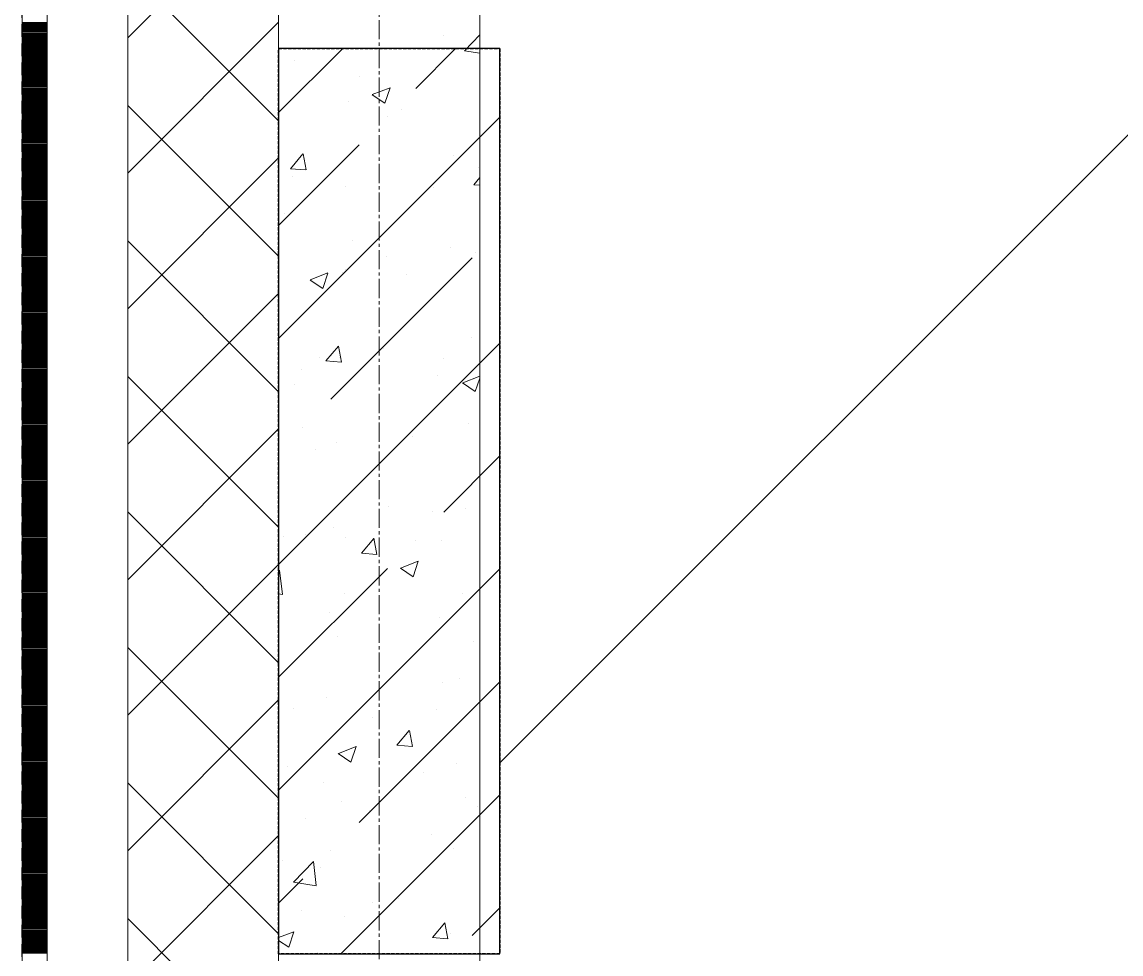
# Model space of a CAD drawing. Header units: millimetres. Extents: x 538266 to 1167394, y 114608 to 637157.
# Drawn here: x 828883 to 829975, y 171813 to 172740 of the extents above; entities that cross this region are included whole.
import ezdxf
from ezdxf.enums import TextEntityAlignment as Align

# ---------------------------------------------------------------- set-up
doc = ezdxf.new("R2010")
doc.units = ezdxf.units.MM
for name, pattern in [('CENTER2', [28.575, 19.05, -3.175, 3.175, -3.175]), ('DASHED', [19.05, 12.7, -6.35]), ('HIDDEN2', [4.7625, 3.175, -1.5875])]:
    doc.linetypes.add(name, pattern=pattern)
doc.layers.get('Defpoints').update_dxf_attribs({"color": 140})
doc.layers.add('АР_Делит', color=120, linetype='Continuous', lineweight=0, plot=False)
for name, color, linetype, lineweight in [('АР_Колонны', 70, 'Continuous', 30), ('АР_Стены ЖБ', 7, 'Continuous', 35), ('АР_Стены ПЕНОблок', 52, 'Continuous', 20), ('АР_Тонкая', 254, 'Continuous', 5), ('АР_Утеплитель', 31, 'Continuous', 0), ('АР_Штриховка', 8, 'Continuous', 0)]:
    doc.layers.add(name, color=color, linetype=linetype, lineweight=lineweight)
doc.layers.add('РД_Оси_100', color=7, linetype='Continuous', lineweight=0, true_color=0x525252)
doc.layers.add('ФВ-5', color=7, linetype='Continuous')
doc.styles.add('style1', font='ARIALN.TTF')

# ---------------------------------------------------------------- blocks, each defined once
blk = doc.blocks.new('2_этаж')
at = {"layer": 'АР_Колонны', "color": 18, "linetype": 'HIDDEN2', "lineweight": 25, "true_color": 0x000000}
for p, q in [((672773.6, 172713.2), (672993.6, 172713.2)), ((672773.6, 171813.2), (672773.6, 172713.2)), ((672993.6, 172713.2), (672993.6, 171813.2)), ((672993.6, 171813.2), (672773.6, 171813.2))]:
    blk.add_line(p, q, dxfattribs=at)
at = {"layer": 'АР_Колонны', "color": 18, "linetype": 'Continuous', "lineweight": 15, "true_color": 0x000000}
for p, q in [((672993.6, 172713.2), (672773.6, 172713.2)), ((672773.6, 172713.2), (672773.6, 171813.2)), ((672993.6, 172713.2), (672773.6, 172713.2)), ((672773.6, 172713.2), (672773.6, 171813.2)), ((672993.6, 171813.2), (672993.6, 172713.2)), ((672993.6, 171813.2), (672993.6, 172713.2)), ((672773.6, 171813.2), (672993.6, 171813.2)), ((672773.6, 171813.2), (672993.6, 171813.2))]:
    blk.add_line(p, q, dxfattribs=at)
at = {"layer": 'АР_Стены ЖБ', "color": 18, "linetype": 'Continuous', "lineweight": 30, "true_color": 0x000000}
for p, q in [((672993.6, 172713.2), (672773.6, 172713.2)), ((672773.6, 172713.2), (672773.6, 171813.2)), ((672993.6, 171813.2), (672993.6, 172713.2)), ((672773.6, 171813.2), (672993.6, 171813.2))]:
    blk.add_line(p, q, dxfattribs=at)
at = {"layer": 'АР_Стены ПЕНОблок', "color": 18, "linetype": 'Continuous', "lineweight": 20, "true_color": 0x000000}
for p, q in [((672773.6, 213213.2), (672773.6, 137013.2)), ((672973.6, 137013.2), (672973.6, 213213.2))]:
    blk.add_line(p, q, dxfattribs=at)
at = {"layer": 'АР_Тонкая', "color": 18, "linetype": 'Continuous', "lineweight": 5, "true_color": 0x000000}
for p, q in [((672518.6, 213213.2), (672518.6, 137013.2)), ((672543.6, 213213.2), (672543.6, 137013.2)), ((672543.6, 137013.2), (672543.6, 213213.2)), ((672623.6, 137013.2), (672623.6, 213213.2))]:
    blk.add_line(p, q, dxfattribs=at)
at = {"layer": 'АР_Утеплитель', "color": 18, "linetype": 'Continuous', "lineweight": 0, "true_color": 0x000000}
for p, q in [((672623.6, 213213.2), (672623.6, 137013.2)), ((672773.6, 137013.2), (672773.6, 213213.2))]:
    blk.add_line(p, q, dxfattribs=at)
at = {"layer": 'АР_Штриховка', "color": 18, "linetype": 'Continuous', "lineweight": 0, "true_color": 0x000000}
for p, q in [((672623.6, 172724), (672773.6, 172874)), ((672773.6, 172641.4), (672623.6, 172791.4)), ((672518.6, 172739), (672543.6, 172739)), ((672518.6, 172738), (672543.6, 172738)), ((672518.6, 172737), (672543.6, 172737)), ((672518.6, 172736), (672543.6, 172736)), ((672518.6, 172735), (672543.6, 172735)), ((672518.6, 172734), (672543.6, 172734)), ((672518.6, 172733), (672543.6, 172733)), ((672623.6, 172589.3), (672773.6, 172739.3)), ((672518.6, 172732), (672543.6, 172732)), ((672518.6, 172731), (672543.6, 172731)), ((672518.6, 172730), (672543.6, 172730)), ((672518.6, 172729), (672543.6, 172729)), ((672518.6, 172728), (672543.6, 172728)), ((672518.6, 172727), (672543.6, 172727)), ((672518.6, 172726), (672543.6, 172726)), ((672518.6, 172725), (672543.6, 172725)), ((672518.6, 172724), (672543.6, 172724)), ((672518.6, 172723), (672543.6, 172723)), ((672518.6, 172722), (672543.6, 172722)), ((672938, 172726.3), (672938, 172726.3)), ((672958.5, 172711), (672973.6, 172726.7)), ((672518.6, 172721), (672543.6, 172721)), ((672518.6, 172720), (672543.6, 172720)), ((672518.6, 172719), (672543.6, 172719)), ((672518.6, 172718), (672543.6, 172718)), ((672518.6, 172717), (672543.6, 172717)), ((672518.6, 172716), (672543.6, 172716)), ((672518.6, 172715), (672543.6, 172715)), ((672518.6, 172714), (672543.6, 172714)), ((672518.6, 172713), (672543.6, 172713)), ((672518.6, 172712), (672543.6, 172712)), ((672518.6, 172711), (672543.6, 172711)), ((672958.5, 172710.9), (672973.6, 172708.6)), ((672518.6, 172710), (672543.6, 172710)), ((672518.6, 172709), (672543.6, 172709)), ((672518.6, 172708), (672543.6, 172708)), ((672518.6, 172707), (672543.6, 172707)), ((672518.6, 172706), (672543.6, 172706)), ((672518.6, 172705), (672543.6, 172705)), ((672518.6, 172704), (672543.6, 172704)), ((672518.6, 172703), (672543.6, 172703)), ((672518.6, 172702), (672543.6, 172702)), ((672518.6, 172701), (672543.6, 172701)), ((672518.6, 172700), (672543.6, 172700)), ((672789.8, 172700.9), (672789.8, 172700.9)), ((672518.6, 172699), (672543.6, 172699)), ((672518.6, 172698), (672543.6, 172698)), ((672518.6, 172697), (672543.6, 172697)), ((672518.6, 172696), (672543.6, 172696)), ((672518.6, 172695), (672543.6, 172695)), ((672518.6, 172694), (672543.6, 172694)), ((672518.6, 172693), (672543.6, 172693)), ((672518.6, 172692), (672543.6, 172692)), ((672518.6, 172691), (672543.6, 172691)), ((672518.6, 172690), (672543.6, 172690)), ((672518.6, 172689), (672543.6, 172689)), ((672518.6, 172688), (672543.6, 172688)), ((672518.6, 172687), (672543.6, 172687)), ((672518.6, 172686), (672543.6, 172686)), ((672518.6, 172685), (672543.6, 172685)), ((672518.6, 172684), (672543.6, 172684)), ((672518.6, 172683), (672543.6, 172683)), ((672518.6, 172682), (672543.6, 172682)), ((672518.6, 172681), (672543.6, 172681)), ((672518.6, 172680), (672543.6, 172680)), ((672518.6, 172679), (672543.6, 172679)), ((672518.6, 172678), (672543.6, 172678)), ((672854, 172685.8), (672854, 172685.8)), ((672518.6, 172677), (672543.6, 172677)), ((672518.6, 172676), (672543.6, 172676)), ((672518.6, 172675), (672543.6, 172675)), ((672518.6, 172674), (672543.6, 172674)), ((672518.6, 172673), (672543.6, 172673)), ((672518.6, 172672), (672543.6, 172672)), ((672518.6, 172671), (672543.6, 172671)), ((672518.6, 172670), (672543.6, 172670)), ((672518.6, 172669), (672543.6, 172669)), ((672518.6, 172668), (672543.6, 172668)), ((672518.6, 172667), (672543.6, 172667)), ((672866.7, 172667.5), (672884.5, 172674.3)), ((672866.7, 172667.3), (672879.3, 172658.8)), ((672879.3, 172658.8), (672884.5, 172674.2)), ((672518.6, 172666), (672543.6, 172666)), ((672518.6, 172665), (672543.6, 172665)), ((672518.6, 172664), (672543.6, 172664)), ((672518.6, 172663), (672543.6, 172663)), ((672518.6, 172662), (672543.6, 172662)), ((672518.6, 172661), (672543.6, 172661)), ((672518.6, 172660), (672543.6, 172660)), ((672518.6, 172659), (672543.6, 172659)), ((672518.6, 172658), (672543.6, 172658)), ((672518.6, 172657), (672543.6, 172657)), ((672518.6, 172656), (672543.6, 172656)), ((672773.6, 172506.7), (672623.6, 172656.7)), ((672843.2, 172660.1), (672843.2, 172660.1)), ((672518.6, 172655), (672543.6, 172655)), ((672518.6, 172654), (672543.6, 172654)), ((672518.6, 172653), (672543.6, 172653)), ((672518.6, 172652), (672543.6, 172652)), ((672518.6, 172651), (672543.6, 172651)), ((672518.6, 172650), (672543.6, 172650)), ((672518.6, 172649), (672543.6, 172649)), ((672518.6, 172648), (672543.6, 172648)), ((672518.6, 172647), (672543.6, 172647)), ((672518.6, 172646), (672543.6, 172646)), ((672518.6, 172645), (672543.6, 172645)), ((672896.2, 172652.7), (672896.2, 172652.7)), ((672518.6, 172644), (672543.6, 172644)), ((672518.6, 172643), (672543.6, 172643)), ((672518.6, 172642), (672543.6, 172642)), ((672518.6, 172641), (672543.6, 172641)), ((672518.6, 172640), (672543.6, 172640)), ((672518.6, 172639), (672543.6, 172639)), ((672518.6, 172638), (672543.6, 172638)), ((672518.6, 172637), (672543.6, 172637)), ((672518.6, 172636), (672543.6, 172636)), ((672518.6, 172635), (672543.6, 172635)), ((672518.6, 172634), (672543.6, 172634)), ((672518.6, 172633), (672543.6, 172633)), ((672518.6, 172632), (672543.6, 172632)), ((672518.6, 172631), (672543.6, 172631)), ((672518.6, 172630), (672543.6, 172630)), ((672518.6, 172629), (672543.6, 172629)), ((672518.6, 172628), (672543.6, 172628)), ((672518.6, 172627), (672543.6, 172627)), ((672518.6, 172626), (672543.6, 172626)), ((672518.6, 172625), (672543.6, 172625)), ((672518.6, 172624), (672543.6, 172624)), ((672518.6, 172623), (672543.6, 172623)), ((672518.6, 172622), (672543.6, 172622)), ((672518.6, 172621), (672543.6, 172621)), ((672518.6, 172620), (672543.6, 172620)), ((672518.6, 172619), (672543.6, 172619)), ((672518.6, 172618), (672543.6, 172618)), ((672518.6, 172617), (672543.6, 172617)), ((672518.6, 172616), (672543.6, 172616)), ((672518.6, 172615), (672543.6, 172615)), ((672518.6, 172614), (672543.6, 172614)), ((672518.6, 172613), (672543.6, 172613)), ((672518.6, 172612), (672543.6, 172612)), ((672518.6, 172611), (672543.6, 172611)), ((672518.6, 172610), (672543.6, 172610)), ((672518.6, 172609), (672543.6, 172609)), ((672518.6, 172608), (672543.6, 172608)), ((672518.6, 172607), (672543.6, 172607)), ((672518.6, 172606), (672543.6, 172606)), ((672518.6, 172605), (672543.6, 172605)), ((672518.6, 172604), (672543.6, 172604)), ((672518.6, 172603), (672543.6, 172603)), ((672518.6, 172602), (672543.6, 172602)), ((672518.6, 172601), (672543.6, 172601)), ((672623.6, 172454.6), (672773.6, 172604.6)), ((672785.5, 172593.8), (672797.7, 172608.4)), ((672800.9, 172592.5), (672797.9, 172608.5)), ((672947.6, 172606.8), (672947.6, 172606.8)), ((672518.6, 172600), (672543.6, 172600)), ((672518.6, 172599), (672543.6, 172599)), ((672518.6, 172598), (672543.6, 172598)), ((672518.6, 172597), (672543.6, 172597)), ((672518.6, 172596), (672543.6, 172596)), ((672518.6, 172595), (672543.6, 172595)), ((672518.6, 172594), (672543.6, 172594)), ((672518.6, 172593), (672543.6, 172593)), ((672518.6, 172592), (672543.6, 172592)), ((672518.6, 172591), (672543.6, 172591)), ((672785.5, 172593.8), (672800.7, 172592.5)), ((672972, 172594.6), (672972, 172594.6)), ((672518.6, 172590), (672543.6, 172590)), ((672518.6, 172589), (672543.6, 172589)), ((672518.6, 172588), (672543.6, 172588)), ((672518.6, 172587), (672543.6, 172587)), ((672518.6, 172586), (672543.6, 172586)), ((672518.6, 172585), (672543.6, 172585)), ((672518.6, 172584), (672543.6, 172584)), ((672518.6, 172583), (672543.6, 172583)), ((672518.6, 172582), (672543.6, 172582)), ((672518.6, 172581), (672543.6, 172581)), ((672518.6, 172580), (672543.6, 172580)), ((672787.2, 172585.7), (672787.2, 172585.7)), ((672967.7, 172577.9), (672973.6, 172584.9)), ((672518.6, 172579), (672543.6, 172579)), ((672518.6, 172578), (672543.6, 172578)), ((672518.6, 172577), (672543.6, 172577)), ((672518.6, 172576), (672543.6, 172576)), ((672518.6, 172575), (672543.6, 172575)), ((672518.6, 172574), (672543.6, 172574)), ((672518.6, 172573), (672543.6, 172573)), ((672518.6, 172572), (672543.6, 172572)), ((672518.6, 172571), (672543.6, 172571)), ((672518.6, 172570), (672543.6, 172570)), ((672518.6, 172569), (672543.6, 172569)), ((672840.1, 172575.6), (672840.1, 172575.6)), ((672927.5, 172574.8), (672927.5, 172574.8)), ((672967.7, 172577.9), (672973.6, 172577.4)), ((672518.6, 172568), (672543.6, 172568)), ((672518.6, 172567), (672543.6, 172567)), ((672518.6, 172566), (672543.6, 172566)), ((672518.6, 172565), (672543.6, 172565)), ((672518.6, 172564), (672543.6, 172564)), ((672518.6, 172563), (672543.6, 172563)), ((672518.6, 172562), (672543.6, 172562)), ((672518.6, 172561), (672543.6, 172561)), ((672518.6, 172560), (672543.6, 172560)), ((672518.6, 172559), (672543.6, 172559)), ((672518.6, 172558), (672543.6, 172558)), ((672518.6, 172557), (672543.6, 172557)), ((672518.6, 172556), (672543.6, 172556)), ((672518.6, 172555), (672543.6, 172555)), ((672518.6, 172554), (672543.6, 172554)), ((672518.6, 172553), (672543.6, 172553)), ((672518.6, 172552), (672543.6, 172552)), ((672518.6, 172551), (672543.6, 172551)), ((672518.6, 172550), (672543.6, 172550)), ((672518.6, 172549), (672543.6, 172549)), ((672518.6, 172548), (672543.6, 172548)), ((672518.6, 172547), (672543.6, 172547)), ((672779.3, 172549.3), (672779.3, 172549.3)), ((672518.6, 172546), (672543.6, 172546)), ((672518.6, 172545), (672543.6, 172545)), ((672518.6, 172544), (672543.6, 172544)), ((672518.6, 172543), (672543.6, 172543)), ((672518.6, 172542), (672543.6, 172542)), ((672518.6, 172541), (672543.6, 172541)), ((672518.6, 172540), (672543.6, 172540)), ((672518.6, 172539), (672543.6, 172539)), ((672518.6, 172538), (672543.6, 172538)), ((672518.6, 172537), (672543.6, 172537)), ((672518.6, 172536), (672543.6, 172536)), ((672518.6, 172535), (672543.6, 172535)), ((672518.6, 172534), (672543.6, 172534)), ((672518.6, 172533), (672543.6, 172533)), ((672518.6, 172532), (672543.6, 172532)), ((672518.6, 172531), (672543.6, 172531)), ((672518.6, 172530), (672543.6, 172530)), ((672518.6, 172529), (672543.6, 172529)), ((672518.6, 172528), (672543.6, 172528)), ((672518.6, 172527), (672543.6, 172527)), ((672518.6, 172526), (672543.6, 172526)), ((672518.6, 172525), (672543.6, 172525)), ((672518.6, 172524), (672543.6, 172524)), ((672518.6, 172523), (672543.6, 172523)), ((672518.6, 172522), (672543.6, 172522)), ((672518.6, 172521), (672543.6, 172521)), ((672518.6, 172520), (672543.6, 172520)), ((672518.6, 172519), (672543.6, 172519)), ((672518.6, 172518), (672543.6, 172518)), ((672518.6, 172517), (672543.6, 172517)), ((672518.6, 172516), (672543.6, 172516)), ((672518.6, 172515), (672543.6, 172515)), ((672518.6, 172514), (672543.6, 172514)), ((672773.6, 172372), (672623.6, 172522)), ((672846.8, 172522.9), (672846.8, 172522.9)), ((672944.3, 172515), (672944.3, 172515)), ((672518.6, 172513), (672543.6, 172513)), ((672518.6, 172512), (672543.6, 172512)), ((672518.6, 172511), (672543.6, 172511)), ((672518.6, 172510), (672543.6, 172510)), ((672518.6, 172509), (672543.6, 172509)), ((672518.6, 172508), (672543.6, 172508)), ((672518.6, 172507), (672543.6, 172507)), ((672518.6, 172506), (672543.6, 172506)), ((672518.6, 172505), (672543.6, 172505)), ((672518.6, 172504), (672543.6, 172504)), ((672518.6, 172503), (672543.6, 172503)), ((672880.8, 172506.6), (672880.8, 172506.6)), ((672968.9, 172510), (672968.9, 172510)), ((672518.6, 172502), (672543.6, 172502)), ((672518.6, 172501), (672543.6, 172501)), ((672518.6, 172500), (672543.6, 172500)), ((672518.6, 172499), (672543.6, 172499)), ((672518.6, 172498), (672543.6, 172498)), ((672518.6, 172497), (672543.6, 172497)), ((672518.6, 172496), (672543.6, 172496)), ((672518.6, 172495), (672543.6, 172495)), ((672518.6, 172494), (672543.6, 172494)), ((672518.6, 172493), (672543.6, 172493)), ((672518.6, 172492), (672543.6, 172492)), ((672840.2, 172493.6), (672840.2, 172493.6)), ((672518.6, 172491), (672543.6, 172491)), ((672518.6, 172490), (672543.6, 172490)), ((672518.6, 172489), (672543.6, 172489)), ((672518.6, 172488), (672543.6, 172488)), ((672518.6, 172487), (672543.6, 172487)), ((672518.6, 172486), (672543.6, 172486)), ((672518.6, 172485), (672543.6, 172485)), ((672518.6, 172484), (672543.6, 172484)), ((672518.6, 172483), (672543.6, 172483)), ((672518.6, 172482), (672543.6, 172482)), ((672518.6, 172481), (672543.6, 172481)), ((672804.9, 172483.3), (672822.7, 172490.1)), ((672804.9, 172483.1), (672817.5, 172474.6)), ((672817.5, 172474.6), (672822.7, 172490)), ((672837, 172491), (672837, 172491)), ((672900.3, 172488.7), (672900.3, 172488.7)), ((672518.6, 172480), (672543.6, 172480)), ((672518.6, 172479), (672543.6, 172479)), ((672518.6, 172478), (672543.6, 172478)), ((672518.6, 172477), (672543.6, 172477)), ((672518.6, 172476), (672543.6, 172476)), ((672518.6, 172475), (672543.6, 172475)), ((672518.6, 172474), (672543.6, 172474)), ((672518.6, 172473), (672543.6, 172473)), ((672518.6, 172472), (672543.6, 172472)), ((672518.6, 172471), (672543.6, 172471)), ((672518.6, 172470), (672543.6, 172470)), ((672518.6, 172469), (672543.6, 172469)), ((672518.6, 172468), (672543.6, 172468)), ((672518.6, 172467), (672543.6, 172467)), ((672518.6, 172466), (672543.6, 172466)), ((672518.6, 172465), (672543.6, 172465)), ((672518.6, 172464), (672543.6, 172464)), ((672518.6, 172463), (672543.6, 172463)), ((672518.6, 172462), (672543.6, 172462)), ((672518.6, 172461), (672543.6, 172461)), ((672518.6, 172460), (672543.6, 172460)), ((672518.6, 172459), (672543.6, 172459)), ((672623.6, 172319.8), (672773.6, 172469.8)), ((672518.6, 172458), (672543.6, 172458)), ((672518.6, 172457), (672543.6, 172457)), ((672518.6, 172456), (672543.6, 172456)), ((672518.6, 172455), (672543.6, 172455)), ((672518.6, 172454), (672543.6, 172454)), ((672518.6, 172453), (672543.6, 172453)), ((672518.6, 172452), (672543.6, 172452)), ((672518.6, 172451), (672543.6, 172451)), ((672518.6, 172450), (672543.6, 172450)), ((672518.6, 172449), (672543.6, 172449)), ((672518.6, 172448), (672543.6, 172448)), ((672518.6, 172447), (672543.6, 172447)), ((672518.6, 172446), (672543.6, 172446)), ((672518.6, 172445), (672543.6, 172445)), ((672518.6, 172444), (672543.6, 172444)), ((672518.6, 172443), (672543.6, 172443)), ((672518.6, 172442), (672543.6, 172442)), ((672518.6, 172441), (672543.6, 172441)), ((672518.6, 172440), (672543.6, 172440)), ((672518.6, 172439), (672543.6, 172439)), ((672518.6, 172438), (672543.6, 172438)), ((672518.6, 172437), (672543.6, 172437)), ((672518.6, 172436), (672543.6, 172436)), ((672518.6, 172435), (672543.6, 172435)), ((672518.6, 172434), (672543.6, 172434)), ((672518.6, 172433), (672543.6, 172433)), ((672518.6, 172432), (672543.6, 172432)), ((672518.6, 172431), (672543.6, 172431)), ((672518.6, 172430), (672543.6, 172430)), ((672518.6, 172429), (672543.6, 172429)), ((672518.6, 172428), (672543.6, 172428)), ((672518.6, 172427), (672543.6, 172427)), ((672518.6, 172426), (672543.6, 172426)), ((672518.6, 172425), (672543.6, 172425)), ((672518.6, 172424), (672543.6, 172424)), ((672518.6, 172423), (672543.6, 172423)), ((672518.6, 172422), (672543.6, 172422)), ((672518.6, 172421), (672543.6, 172421)), ((672518.6, 172420), (672543.6, 172420)), ((672518.6, 172419), (672543.6, 172419)), ((672518.6, 172418), (672543.6, 172418)), ((672518.6, 172417), (672543.6, 172417)), ((672518.6, 172416), (672543.6, 172416)), ((672820.7, 172402.8), (672833, 172417.4)), ((672836.1, 172401.5), (672833.2, 172417.4)), ((672965.8, 172425.5), (672965.8, 172425.5)), ((672518.6, 172415), (672543.6, 172415)), ((672518.6, 172414), (672543.6, 172414)), ((672518.6, 172413), (672543.6, 172413)), ((672518.6, 172412), (672543.6, 172412)), ((672518.6, 172411), (672543.6, 172411)), ((672518.6, 172410), (672543.6, 172410)), ((672518.6, 172409), (672543.6, 172409)), ((672518.6, 172408), (672543.6, 172408)), ((672518.6, 172407), (672543.6, 172407)), ((672518.6, 172406), (672543.6, 172406)), ((672518.6, 172405), (672543.6, 172405)), ((672813.9, 172406.4), (672813.9, 172406.4)), ((672833.9, 172406.4), (672833.9, 172406.4)), ((672877.5, 172414.8), (672877.5, 172414.8)), ((672937.2, 172404.7), (672937.2, 172404.7)), ((672518.6, 172404), (672543.6, 172404)), ((672518.6, 172403), (672543.6, 172403)), ((672518.6, 172402), (672543.6, 172402)), ((672518.6, 172401), (672543.6, 172401)), ((672518.6, 172400), (672543.6, 172400)), ((672518.6, 172399), (672543.6, 172399)), ((672518.6, 172398), (672543.6, 172398)), ((672518.6, 172397), (672543.6, 172397)), ((672518.6, 172396), (672543.6, 172396)), ((672518.6, 172395), (672543.6, 172395)), ((672518.6, 172394), (672543.6, 172394)), ((672796.2, 172393.8), (672796.2, 172393.8)), ((672820.7, 172402.8), (672835.9, 172401.5)), ((672518.6, 172393), (672543.6, 172393)), ((672518.6, 172392), (672543.6, 172392)), ((672518.6, 172391), (672543.6, 172391)), ((672518.6, 172390), (672543.6, 172390)), ((672518.6, 172389), (672543.6, 172389)), ((672518.6, 172388), (672543.6, 172388)), ((672518.6, 172387), (672543.6, 172387)), ((672518.6, 172386), (672543.6, 172386)), ((672518.6, 172385), (672543.6, 172385)), ((672518.6, 172384), (672543.6, 172384)), ((672518.6, 172383), (672543.6, 172383)), ((672773.6, 172237.3), (672623.6, 172387.3)), ((672931.8, 172388), (672931.8, 172388)), ((672956.6, 172381), (672973.6, 172387.6)), ((672969.1, 172372.4), (672973.6, 172385.5)), ((672518.6, 172382), (672543.6, 172382)), ((672518.6, 172381), (672543.6, 172381)), ((672518.6, 172380), (672543.6, 172380)), ((672518.6, 172379), (672543.6, 172379)), ((672518.6, 172378), (672543.6, 172378)), ((672518.6, 172377), (672543.6, 172377)), ((672518.6, 172376), (672543.6, 172376)), ((672518.6, 172375), (672543.6, 172375)), ((672518.6, 172374), (672543.6, 172374)), ((672518.6, 172373), (672543.6, 172373)), ((672518.6, 172372), (672543.6, 172372)), ((672789.1, 172379.3), (672789.1, 172379.3)), ((672956.5, 172380.9), (672969.1, 172372.4)), ((672518.6, 172371), (672543.6, 172371)), ((672518.6, 172370), (672543.6, 172370)), ((672518.6, 172369), (672543.6, 172369)), ((672518.6, 172368), (672543.6, 172368)), ((672518.6, 172367), (672543.6, 172367)), ((672518.6, 172366), (672543.6, 172366)), ((672518.6, 172365), (672543.6, 172365)), ((672518.6, 172364), (672543.6, 172364)), ((672518.6, 172363), (672543.6, 172363)), ((672518.6, 172362), (672543.6, 172362)), ((672518.6, 172361), (672543.6, 172361)), ((672518.6, 172360), (672543.6, 172360)), ((672518.6, 172359), (672543.6, 172359)), ((672518.6, 172358), (672543.6, 172358)), ((672518.6, 172357), (672543.6, 172357)), ((672518.6, 172356), (672543.6, 172356)), ((672518.6, 172355), (672543.6, 172355)), ((672518.6, 172354), (672543.6, 172354)), ((672518.6, 172353), (672543.6, 172353)), ((672518.6, 172352), (672543.6, 172352)), ((672518.6, 172351), (672543.6, 172351)), ((672518.6, 172350), (672543.6, 172350)), ((672518.6, 172349), (672543.6, 172349)), ((672518.6, 172348), (672543.6, 172348)), ((672518.6, 172347), (672543.6, 172347)), ((672518.6, 172346), (672543.6, 172346)), ((672518.6, 172345), (672543.6, 172345)), ((672518.6, 172344), (672543.6, 172344)), ((672518.6, 172343), (672543.6, 172343)), ((672518.6, 172342), (672543.6, 172342)), ((672518.6, 172341), (672543.6, 172341)), ((672518.6, 172340), (672543.6, 172340)), ((672518.6, 172339), (672543.6, 172339)), ((672962.8, 172340.9), (672962.8, 172340.9)), ((672518.6, 172338), (672543.6, 172338)), ((672518.6, 172337), (672543.6, 172337)), ((672518.6, 172336), (672543.6, 172336)), ((672518.6, 172335), (672543.6, 172335)), ((672518.6, 172334), (672543.6, 172334)), ((672518.6, 172333), (672543.6, 172333)), ((672518.6, 172332), (672543.6, 172332)), ((672518.6, 172331), (672543.6, 172331)), ((672518.6, 172330), (672543.6, 172330)), ((672518.6, 172329), (672543.6, 172329)), ((672518.6, 172328), (672543.6, 172328)), ((672623.6, 172185.1), (672773.6, 172335.1)), ((672518.6, 172327), (672543.6, 172327)), ((672518.6, 172326), (672543.6, 172326)), ((672518.6, 172325), (672543.6, 172325)), ((672518.6, 172324), (672543.6, 172324)), ((672518.6, 172323), (672543.6, 172323)), ((672518.6, 172322), (672543.6, 172322)), ((672518.6, 172321), (672543.6, 172321)), ((672518.6, 172320), (672543.6, 172320)), ((672518.6, 172319), (672543.6, 172319)), ((672518.6, 172318), (672543.6, 172318)), ((672518.6, 172317), (672543.6, 172317)), ((672830.8, 172321.9), (672830.8, 172321.9)), ((672906.9, 172327.3), (672906.9, 172327.3)), ((672518.6, 172316), (672543.6, 172316)), ((672518.6, 172315), (672543.6, 172315)), ((672518.6, 172314), (672543.6, 172314)), ((672518.6, 172313), (672543.6, 172313)), ((672518.6, 172312), (672543.6, 172312)), ((672518.6, 172311), (672543.6, 172311)), ((672518.6, 172310), (672543.6, 172310)), ((672518.6, 172309), (672543.6, 172309)), ((672518.6, 172308), (672543.6, 172308)), ((672518.6, 172307), (672543.6, 172307)), ((672810.7, 172314.6), (672810.7, 172314.6)), ((672518.6, 172306), (672543.6, 172306)), ((672518.6, 172305), (672543.6, 172305)), ((672518.6, 172304), (672543.6, 172304)), ((672518.6, 172303), (672543.6, 172303)), ((672518.6, 172302), (672543.6, 172302)), ((672518.6, 172301), (672543.6, 172301)), ((672518.6, 172300), (672543.6, 172300)), ((672518.6, 172299), (672543.6, 172299)), ((672518.6, 172298), (672543.6, 172298)), ((672518.6, 172297), (672543.6, 172297)), ((672518.6, 172296), (672543.6, 172296)), ((672518.6, 172295), (672543.6, 172295)), ((672518.6, 172294), (672543.6, 172294)), ((672518.6, 172293), (672543.6, 172293)), ((672518.6, 172292), (672543.6, 172292)), ((672518.6, 172291), (672543.6, 172291)), ((672518.6, 172290), (672543.6, 172290)), ((672518.6, 172289), (672543.6, 172289)), ((672518.6, 172288), (672543.6, 172288)), ((672518.6, 172287), (672543.6, 172287)), ((672518.6, 172286), (672543.6, 172286)), ((672518.6, 172285), (672543.6, 172285)), ((672518.6, 172284), (672543.6, 172284)), ((672518.6, 172283), (672543.6, 172283)), ((672518.6, 172282), (672543.6, 172282)), ((672518.6, 172281), (672543.6, 172281)), ((672518.6, 172280), (672543.6, 172280)), ((672518.6, 172279), (672543.6, 172279)), ((672518.6, 172278), (672543.6, 172278)), ((672518.6, 172277), (672543.6, 172277)), ((672518.6, 172276), (672543.6, 172276)), ((672518.6, 172275), (672543.6, 172275)), ((672518.6, 172274), (672543.6, 172274)), ((672518.6, 172273), (672543.6, 172273)), ((672518.6, 172272), (672543.6, 172272)), ((672518.6, 172271), (672543.6, 172271)), ((672518.6, 172270), (672543.6, 172270)), ((672518.6, 172269), (672543.6, 172269)), ((672518.6, 172268), (672543.6, 172268)), ((672518.6, 172267), (672543.6, 172267)), ((672518.6, 172266), (672543.6, 172266)), ((672518.6, 172265), (672543.6, 172265)), ((672518.6, 172264), (672543.6, 172264)), ((672518.6, 172263), (672543.6, 172263)), ((672518.6, 172262), (672543.6, 172262)), ((672518.6, 172261), (672543.6, 172261)), ((672518.6, 172260), (672543.6, 172260)), ((672518.6, 172259), (672543.6, 172259)), ((672518.6, 172258), (672543.6, 172258)), ((672518.6, 172257), (672543.6, 172257)), ((672518.6, 172256), (672543.6, 172256)), ((672518.6, 172255), (672543.6, 172255)), ((672518.6, 172254), (672543.6, 172254)), ((672518.6, 172253), (672543.6, 172253)), ((672518.6, 172252), (672543.6, 172252)), ((672773.6, 172102.6), (672623.6, 172252.6)), ((672882.4, 172258.2), (672882.4, 172258.2)), ((672926.7, 172253.1), (672926.7, 172253.1)), ((672959.7, 172256.4), (672959.7, 172256.4)), ((672518.6, 172251), (672543.6, 172251)), ((672518.6, 172250), (672543.6, 172250)), ((672518.6, 172249), (672543.6, 172249)), ((672518.6, 172248), (672543.6, 172248)), ((672518.6, 172247), (672543.6, 172247)), ((672518.6, 172246), (672543.6, 172246)), ((672518.6, 172245), (672543.6, 172245)), ((672518.6, 172244), (672543.6, 172244)), ((672518.6, 172243), (672543.6, 172243)), ((672518.6, 172242), (672543.6, 172242)), ((672518.6, 172241), (672543.6, 172241)), ((672518.6, 172240), (672543.6, 172240)), ((672518.6, 172239), (672543.6, 172239)), ((672518.6, 172238), (672543.6, 172238)), ((672518.6, 172237), (672543.6, 172237)), ((672518.6, 172236), (672543.6, 172236)), ((672518.6, 172235), (672543.6, 172235)), ((672518.6, 172234), (672543.6, 172234)), ((672518.6, 172233), (672543.6, 172233)), ((672518.6, 172232), (672543.6, 172232)), ((672518.6, 172231), (672543.6, 172231)), ((672518.6, 172230), (672543.6, 172230)), ((672800.3, 172229.8), (672800.3, 172229.8)), ((672827.7, 172237.3), (672827.7, 172237.3)), ((672518.6, 172229), (672543.6, 172229)), ((672518.6, 172228), (672543.6, 172228)), ((672518.6, 172227), (672543.6, 172227)), ((672518.6, 172226), (672543.6, 172226)), ((672518.6, 172225), (672543.6, 172225)), ((672518.6, 172224), (672543.6, 172224)), ((672518.6, 172223), (672543.6, 172223)), ((672518.6, 172222), (672543.6, 172222)), ((672518.6, 172221), (672543.6, 172221)), ((672518.6, 172220), (672543.6, 172220)), ((672518.6, 172219), (672543.6, 172219)), ((672778.6, 172227.7), (672778.6, 172227.7)), ((672840.1, 172227.1), (672840.1, 172227.1)), ((672856, 172211.7), (672868.2, 172226.3)), ((672871.4, 172210.4), (672868.4, 172226.4)), ((672935.9, 172224.1), (672935.9, 172224.1)), ((672518.6, 172218), (672543.6, 172218)), ((672518.6, 172217), (672543.6, 172217)), ((672518.6, 172216), (672543.6, 172216)), ((672518.6, 172215), (672543.6, 172215)), ((672518.6, 172214), (672543.6, 172214)), ((672518.6, 172213), (672543.6, 172213)), ((672518.6, 172212), (672543.6, 172212)), ((672518.6, 172211), (672543.6, 172211)), ((672518.6, 172210), (672543.6, 172210)), ((672518.6, 172209), (672543.6, 172209)), ((672518.6, 172208), (672543.6, 172208)), ((672856, 172211.7), (672871.1, 172210.4)), ((672518.6, 172207), (672543.6, 172207)), ((672518.6, 172206), (672543.6, 172206)), ((672518.6, 172205), (672543.6, 172205)), ((672518.6, 172204), (672543.6, 172204)), ((672518.6, 172203), (672543.6, 172203)), ((672518.6, 172202), (672543.6, 172202)), ((672518.6, 172201), (672543.6, 172201)), ((672518.6, 172200), (672543.6, 172200)), ((672518.6, 172199), (672543.6, 172199)), ((672518.6, 172198), (672543.6, 172198)), ((672518.6, 172197), (672543.6, 172197)), ((672623.6, 172050.4), (672773.6, 172200.4)), ((672894.8, 172196.8), (672912.5, 172203.7)), ((672907.3, 172188.2), (672912.5, 172203.5)), ((672518.6, 172196), (672543.6, 172196)), ((672518.6, 172195), (672543.6, 172195)), ((672518.6, 172194), (672543.6, 172194)), ((672518.6, 172193), (672543.6, 172193)), ((672518.6, 172192), (672543.6, 172192)), ((672518.6, 172191), (672543.6, 172191)), ((672518.6, 172190), (672543.6, 172190)), ((672518.6, 172189), (672543.6, 172189)), ((672518.6, 172188), (672543.6, 172188)), ((672518.6, 172187), (672543.6, 172187)), ((672518.6, 172186), (672543.6, 172186)), ((672773.6, 172193.7), (672774.5, 172194.7)), ((672777.4, 172170.6), (672774.6, 172194.7)), ((672894.7, 172196.7), (672907.3, 172188.2)), ((672518.6, 172185), (672543.6, 172185)), ((672518.6, 172184), (672543.6, 172184)), ((672518.6, 172183), (672543.6, 172183)), ((672518.6, 172182), (672543.6, 172182)), ((672518.6, 172181), (672543.6, 172181)), ((672518.6, 172180), (672543.6, 172180)), ((672518.6, 172179), (672543.6, 172179)), ((672518.6, 172178), (672543.6, 172178)), ((672518.6, 172177), (672543.6, 172177)), ((672518.6, 172176), (672543.6, 172176)), ((672518.6, 172175), (672543.6, 172175)), ((672518.6, 172174), (672543.6, 172174)), ((672518.6, 172173), (672543.6, 172173)), ((672518.6, 172172), (672543.6, 172172)), ((672518.6, 172171), (672543.6, 172171)), ((672518.6, 172170), (672543.6, 172170)), ((672518.6, 172169), (672543.6, 172169)), ((672518.6, 172168), (672543.6, 172168)), ((672518.6, 172167), (672543.6, 172167)), ((672518.6, 172166), (672543.6, 172166)), ((672518.6, 172165), (672543.6, 172165)), ((672518.6, 172164), (672543.6, 172164)), ((672773.6, 172171.1), (672777.4, 172170.5)), ((672839.5, 172171.9), (672839.5, 172171.9)), ((672956.6, 172171.8), (672956.6, 172171.8)), ((672518.6, 172163), (672543.6, 172163)), ((672518.6, 172162), (672543.6, 172162)), ((672518.6, 172161), (672543.6, 172161)), ((672518.6, 172160), (672543.6, 172160)), ((672518.6, 172159), (672543.6, 172159)), ((672518.6, 172158), (672543.6, 172158)), ((672518.6, 172157), (672543.6, 172157)), ((672518.6, 172156), (672543.6, 172156)), ((672518.6, 172155), (672543.6, 172155)), ((672518.6, 172154), (672543.6, 172154)), ((672518.6, 172153), (672543.6, 172153)), ((672518.6, 172152), (672543.6, 172152)), ((672518.6, 172151), (672543.6, 172151)), ((672518.6, 172150), (672543.6, 172150)), ((672518.6, 172149), (672543.6, 172149)), ((672518.6, 172148), (672543.6, 172148)), ((672518.6, 172147), (672543.6, 172147)), ((672518.6, 172146), (672543.6, 172146)), ((672518.6, 172145), (672543.6, 172145)), ((672518.6, 172144), (672543.6, 172144)), ((672518.6, 172143), (672543.6, 172143)), ((672824.7, 172152.8), (672824.7, 172152.8)), ((672933.7, 172148), (672933.7, 172148)), ((672518.6, 172142), (672543.6, 172142)), ((672518.6, 172141), (672543.6, 172141)), ((672518.6, 172140), (672543.6, 172140)), ((672518.6, 172139), (672543.6, 172139)), ((672518.6, 172138), (672543.6, 172138)), ((672518.6, 172137), (672543.6, 172137)), ((672518.6, 172136), (672543.6, 172136)), ((672518.6, 172135), (672543.6, 172135)), ((672518.6, 172134), (672543.6, 172134)), ((672518.6, 172133), (672543.6, 172133)), ((672518.6, 172132), (672543.6, 172132)), ((672518.6, 172131), (672543.6, 172131)), ((672518.6, 172130), (672543.6, 172130)), ((672518.6, 172129), (672543.6, 172129)), ((672518.6, 172128), (672543.6, 172128)), ((672518.6, 172127), (672543.6, 172127)), ((672518.6, 172126), (672543.6, 172126)), ((672518.6, 172125), (672543.6, 172125)), ((672518.6, 172124), (672543.6, 172124)), ((672518.6, 172123), (672543.6, 172123)), ((672518.6, 172122), (672543.6, 172122)), ((672518.6, 172121), (672543.6, 172121)), ((672831.8, 172129.1), (672831.8, 172129.1)), ((672967.4, 172123.4), (672967.4, 172123.4)), ((672518.6, 172120), (672543.6, 172120)), ((672518.6, 172119), (672543.6, 172119)), ((672518.6, 172118), (672543.6, 172118)), ((672518.6, 172117), (672543.6, 172117)), ((672518.6, 172116), (672543.6, 172116)), ((672518.6, 172115), (672543.6, 172115)), ((672518.6, 172114), (672543.6, 172114)), ((672518.6, 172113), (672543.6, 172113)), ((672518.6, 172112), (672543.6, 172112)), ((672518.6, 172111), (672543.6, 172111)), ((672518.6, 172110), (672543.6, 172110)), ((672773.6, 171967.9), (672623.6, 172117.9)), ((672518.6, 172109), (672543.6, 172109)), ((672518.6, 172108), (672543.6, 172108)), ((672518.6, 172107), (672543.6, 172107)), ((672518.6, 172106), (672543.6, 172106)), ((672518.6, 172105), (672543.6, 172105)), ((672518.6, 172104), (672543.6, 172104)), ((672518.6, 172103), (672543.6, 172103)), ((672518.6, 172102), (672543.6, 172102)), ((672518.6, 172101), (672543.6, 172101)), ((672518.6, 172100), (672543.6, 172100)), ((672518.6, 172099), (672543.6, 172099)), ((672518.6, 172098), (672543.6, 172098)), ((672518.6, 172097), (672543.6, 172097)), ((672518.6, 172096), (672543.6, 172096)), ((672518.6, 172095), (672543.6, 172095)), ((672518.6, 172094), (672543.6, 172094)), ((672518.6, 172093), (672543.6, 172093)), ((672518.6, 172092), (672543.6, 172092)), ((672518.6, 172091), (672543.6, 172091)), ((672518.6, 172090), (672543.6, 172090)), ((672518.6, 172089), (672543.6, 172089)), ((672518.6, 172088), (672543.6, 172088)), ((672518.6, 172087), (672543.6, 172087)), ((672518.6, 172086), (672543.6, 172086)), ((672518.6, 172085), (672543.6, 172085)), ((672518.6, 172084), (672543.6, 172084)), ((672518.6, 172083), (672543.6, 172083)), ((672518.6, 172082), (672543.6, 172082)), ((672518.6, 172081), (672543.6, 172081)), ((672518.6, 172080), (672543.6, 172080)), ((672518.6, 172079), (672543.6, 172079)), ((672518.6, 172078), (672543.6, 172078)), ((672518.6, 172077), (672543.6, 172077)), ((672936.5, 172083), (672936.5, 172083)), ((672953.5, 172087.3), (672953.5, 172087.3)), ((672518.6, 172076), (672543.6, 172076)), ((672518.6, 172075), (672543.6, 172075)), ((672518.6, 172074), (672543.6, 172074)), ((672518.6, 172073), (672543.6, 172073)), ((672518.6, 172072), (672543.6, 172072)), ((672518.6, 172071), (672543.6, 172071)), ((672518.6, 172070), (672543.6, 172070)), ((672518.6, 172069), (672543.6, 172069)), ((672518.6, 172068), (672543.6, 172068)), ((672518.6, 172067), (672543.6, 172067)), ((672518.6, 172066), (672543.6, 172066)), ((672623.6, 171915.7), (672773.6, 172065.7)), ((672821.6, 172068.2), (672821.6, 172068.2)), ((672518.6, 172065), (672543.6, 172065)), ((672518.6, 172064), (672543.6, 172064)), ((672518.6, 172063), (672543.6, 172063)), ((672518.6, 172062), (672543.6, 172062)), ((672518.6, 172061), (672543.6, 172061)), ((672518.6, 172060), (672543.6, 172060)), ((672518.6, 172059), (672543.6, 172059)), ((672518.6, 172058), (672543.6, 172058)), ((672518.6, 172057), (672543.6, 172057)), ((672518.6, 172056), (672543.6, 172056)), ((672518.6, 172055), (672543.6, 172055)), ((672788.3, 172057.6), (672788.3, 172057.6)), ((672930.4, 172056.2), (672930.4, 172056.2)), ((672518.6, 172054), (672543.6, 172054)), ((672518.6, 172053), (672543.6, 172053)), ((672518.6, 172052), (672543.6, 172052)), ((672518.6, 172051), (672543.6, 172051)), ((672518.6, 172050), (672543.6, 172050)), ((672518.6, 172049), (672543.6, 172049)), ((672518.6, 172048), (672543.6, 172048)), ((672518.6, 172047), (672543.6, 172047)), ((672518.6, 172046), (672543.6, 172046)), ((672518.6, 172045), (672543.6, 172045)), ((672518.6, 172044), (672543.6, 172044)), ((672866.9, 172047.8), (672866.9, 172047.8)), ((672518.6, 172043), (672543.6, 172043)), ((672518.6, 172042), (672543.6, 172042)), ((672518.6, 172041), (672543.6, 172041)), ((672518.6, 172040), (672543.6, 172040)), ((672518.6, 172039), (672543.6, 172039)), ((672518.6, 172038), (672543.6, 172038)), ((672518.6, 172037), (672543.6, 172037)), ((672518.6, 172036), (672543.6, 172036)), ((672518.6, 172035), (672543.6, 172035)), ((672518.6, 172034), (672543.6, 172034)), ((672518.6, 172033), (672543.6, 172033)), ((672891.2, 172020.7), (672903.5, 172035.3)), ((672906.6, 172019.4), (672903.7, 172035.3)), ((672518.6, 172032), (672543.6, 172032)), ((672518.6, 172031), (672543.6, 172031)), ((672518.6, 172030), (672543.6, 172030)), ((672518.6, 172029), (672543.6, 172029)), ((672518.6, 172028), (672543.6, 172028)), ((672518.6, 172027), (672543.6, 172027)), ((672518.6, 172026), (672543.6, 172026)), ((672518.6, 172025), (672543.6, 172025)), ((672518.6, 172024), (672543.6, 172024)), ((672518.6, 172023), (672543.6, 172023)), ((672518.6, 172022), (672543.6, 172022)), ((672518.6, 172021), (672543.6, 172021)), ((672518.6, 172020), (672543.6, 172020)), ((672518.6, 172019), (672543.6, 172019)), ((672518.6, 172018), (672543.6, 172018)), ((672518.6, 172017), (672543.6, 172017)), ((672518.6, 172016), (672543.6, 172016)), ((672518.6, 172015), (672543.6, 172015)), ((672518.6, 172014), (672543.6, 172014)), ((672518.6, 172013), (672543.6, 172013)), ((672518.6, 172012), (672543.6, 172012)), ((672832.9, 172012.5), (672845.5, 172004)), ((672833, 172012.6), (672850.7, 172019.5)), ((672845.5, 172004), (672850.7, 172019.3)), ((672891.2, 172020.7), (672906.4, 172019.3)), ((672518.6, 172011), (672543.6, 172011)), ((672518.6, 172010), (672543.6, 172010)), ((672518.6, 172009), (672543.6, 172009)), ((672518.6, 172008), (672543.6, 172008)), ((672518.6, 172007), (672543.6, 172007)), ((672518.6, 172006), (672543.6, 172006)), ((672518.6, 172005), (672543.6, 172005)), ((672518.6, 172004), (672543.6, 172004)), ((672518.6, 172003), (672543.6, 172003)), ((672518.6, 172002), (672543.6, 172002)), ((672518.6, 172001), (672543.6, 172001)), ((672950.4, 172002.7), (672950.4, 172002.7)), ((672518.6, 172000), (672543.6, 172000)), ((672518.6, 171999), (672543.6, 171999)), ((672518.6, 171998), (672543.6, 171998)), ((672518.6, 171997), (672543.6, 171997)), ((672518.6, 171996), (672543.6, 171996)), ((672518.6, 171995), (672543.6, 171995)), ((672518.6, 171994), (672543.6, 171994)), ((672518.6, 171993), (672543.6, 171993)), ((672518.6, 171992), (672543.6, 171992)), ((672518.6, 171991), (672543.6, 171991)), ((672518.6, 171990), (672543.6, 171990)), ((672782.4, 171999.3), (672782.4, 171999.3)), ((672918, 171993.6), (672918, 171993.6)), ((672518.6, 171989), (672543.6, 171989)), ((672518.6, 171988), (672543.6, 171988)), ((672518.6, 171987), (672543.6, 171987)), ((672518.6, 171986), (672543.6, 171986)), ((672518.6, 171985), (672543.6, 171985)), ((672518.6, 171984), (672543.6, 171984)), ((672518.6, 171983), (672543.6, 171983)), ((672518.6, 171982), (672543.6, 171982)), ((672518.6, 171981), (672543.6, 171981)), ((672518.6, 171980), (672543.6, 171980)), ((672518.6, 171979), (672543.6, 171979)), ((672773.6, 171833.2), (672623.6, 171983.2)), ((672818.5, 171983.7), (672818.5, 171983.7)), ((672518.6, 171978), (672543.6, 171978)), ((672518.6, 171977), (672543.6, 171977)), ((672518.6, 171976), (672543.6, 171976)), ((672518.6, 171975), (672543.6, 171975)), ((672518.6, 171974), (672543.6, 171974)), ((672518.6, 171973), (672543.6, 171973)), ((672518.6, 171972), (672543.6, 171972)), ((672518.6, 171971), (672543.6, 171971)), ((672518.6, 171970), (672543.6, 171970)), ((672518.6, 171969), (672543.6, 171969)), ((672518.6, 171968), (672543.6, 171968)), ((672959.8, 171968.7), (672959.8, 171968.7)), ((672518.6, 171967), (672543.6, 171967)), ((672518.6, 171966), (672543.6, 171966)), ((672518.6, 171965), (672543.6, 171965)), ((672518.6, 171964), (672543.6, 171964)), ((672518.6, 171963), (672543.6, 171963)), ((672518.6, 171962), (672543.6, 171962)), ((672518.6, 171961), (672543.6, 171961)), ((672518.6, 171960), (672543.6, 171960)), ((672518.6, 171959), (672543.6, 171959)), ((672518.6, 171958), (672543.6, 171958)), ((672518.6, 171957), (672543.6, 171957)), ((672835.9, 171965.2), (672835.9, 171965.2)), ((672971.5, 171959.5), (672971.5, 171959.5)), ((672518.6, 171956), (672543.6, 171956)), ((672518.6, 171955), (672543.6, 171955)), ((672518.6, 171954), (672543.6, 171954)), ((672518.6, 171953), (672543.6, 171953)), ((672518.6, 171952), (672543.6, 171952)), ((672518.6, 171951), (672543.6, 171951)), ((672518.6, 171950), (672543.6, 171950)), ((672518.6, 171949), (672543.6, 171949)), ((672518.6, 171948), (672543.6, 171948)), ((672518.6, 171947), (672543.6, 171947)), ((672518.6, 171946), (672543.6, 171946)), ((672800, 171947.7), (672800, 171947.7)), ((672863.6, 171956), (672863.6, 171956)), ((672518.6, 171945), (672543.6, 171945)), ((672518.6, 171944), (672543.6, 171944)), ((672518.6, 171943), (672543.6, 171943)), ((672518.6, 171942), (672543.6, 171942)), ((672518.6, 171941), (672543.6, 171941)), ((672518.6, 171940), (672543.6, 171940)), ((672518.6, 171939), (672543.6, 171939)), ((672518.6, 171938), (672543.6, 171938)), ((672518.6, 171937), (672543.6, 171937)), ((672518.6, 171936), (672543.6, 171936)), ((672518.6, 171935), (672543.6, 171935)), ((672518.6, 171934), (672543.6, 171934)), ((672518.6, 171933), (672543.6, 171933)), ((672518.6, 171932), (672543.6, 171932)), ((672518.6, 171931), (672543.6, 171931)), ((672518.6, 171930), (672543.6, 171930)), ((672518.6, 171929), (672543.6, 171929)), ((672518.6, 171928), (672543.6, 171928)), ((672518.6, 171927), (672543.6, 171927)), ((672518.6, 171926), (672543.6, 171926)), ((672518.6, 171925), (672543.6, 171925)), ((672518.6, 171924), (672543.6, 171924)), ((672623.6, 171781), (672773.6, 171931)), ((672926, 171931.5), (672926, 171931.5)), ((672518.6, 171923), (672543.6, 171923)), ((672518.6, 171922), (672543.6, 171922)), ((672518.6, 171921), (672543.6, 171921)), ((672518.6, 171920), (672543.6, 171920)), ((672518.6, 171919), (672543.6, 171919)), ((672518.6, 171918), (672543.6, 171918)), ((672518.6, 171917), (672543.6, 171917)), ((672518.6, 171916), (672543.6, 171916)), ((672518.6, 171915), (672543.6, 171915)), ((672518.6, 171914), (672543.6, 171914)), ((672518.6, 171913), (672543.6, 171913)), ((672947.3, 171918.2), (672947.3, 171918.2)), ((672518.6, 171912), (672543.6, 171912)), ((672518.6, 171911), (672543.6, 171911)), ((672518.6, 171910), (672543.6, 171910)), ((672518.6, 171909), (672543.6, 171909)), ((672518.6, 171908), (672543.6, 171908)), ((672518.6, 171907), (672543.6, 171907)), ((672518.6, 171906), (672543.6, 171906)), ((672518.6, 171905), (672543.6, 171905)), ((672518.6, 171904), (672543.6, 171904)), ((672518.6, 171903), (672543.6, 171903)), ((672518.6, 171902), (672543.6, 171902)), ((672777.9, 171906.1), (672777.9, 171906.1)), ((672788.4, 171884.6), (672808.2, 171905.2)), ((672811.1, 171881.1), (672808.3, 171905.2)), ((672518.6, 171901), (672543.6, 171901)), ((672518.6, 171900), (672543.6, 171900)), ((672518.6, 171899), (672543.6, 171899)), ((672518.6, 171898), (672543.6, 171898)), ((672518.6, 171897), (672543.6, 171897)), ((672518.6, 171896), (672543.6, 171896)), ((672518.6, 171895), (672543.6, 171895)), ((672518.6, 171894), (672543.6, 171894)), ((672518.6, 171893), (672543.6, 171893)), ((672518.6, 171892), (672543.6, 171892)), ((672518.6, 171891), (672543.6, 171891)), ((672815.4, 171899.1), (672815.4, 171899.1)), ((672518.6, 171890), (672543.6, 171890)), ((672518.6, 171889), (672543.6, 171889)), ((672518.6, 171888), (672543.6, 171888)), ((672518.6, 171887), (672543.6, 171887)), ((672518.6, 171886), (672543.6, 171886)), ((672518.6, 171885), (672543.6, 171885)), ((672518.6, 171884), (672543.6, 171884)), ((672518.6, 171883), (672543.6, 171883)), ((672518.6, 171882), (672543.6, 171882)), ((672518.6, 171881), (672543.6, 171881)), ((672518.6, 171880), (672543.6, 171880)), ((672788.5, 171884.5), (672811.1, 171881)), ((672518.6, 171879), (672543.6, 171879)), ((672518.6, 171878), (672543.6, 171878)), ((672518.6, 171877), (672543.6, 171877)), ((672518.6, 171876), (672543.6, 171876)), ((672518.6, 171875), (672543.6, 171875)), ((672518.6, 171874), (672543.6, 171874)), ((672518.6, 171873), (672543.6, 171873)), ((672518.6, 171872), (672543.6, 171872)), ((672518.6, 171871), (672543.6, 171871)), ((672518.6, 171870), (672543.6, 171870)), ((672518.6, 171869), (672543.6, 171869)), ((672518.6, 171868), (672543.6, 171868)), ((672518.6, 171867), (672543.6, 171867)), ((672518.6, 171866), (672543.6, 171866)), ((672518.6, 171865), (672543.6, 171865)), ((672518.6, 171864), (672543.6, 171864)), ((672518.6, 171863), (672543.6, 171863)), ((672518.6, 171862), (672543.6, 171862)), ((672518.6, 171861), (672543.6, 171861)), ((672518.6, 171860), (672543.6, 171860)), ((672518.6, 171859), (672543.6, 171859)), ((672867.4, 171864.5), (672867.4, 171864.5)), ((672893, 171868.5), (672893, 171868.5)), ((672518.6, 171858), (672543.6, 171858)), ((672518.6, 171857), (672543.6, 171857)), ((672518.6, 171856), (672543.6, 171856)), ((672518.6, 171855), (672543.6, 171855)), ((672518.6, 171854), (672543.6, 171854)), ((672518.6, 171853), (672543.6, 171853)), ((672518.6, 171852), (672543.6, 171852)), ((672518.6, 171851), (672543.6, 171851)), ((672518.6, 171850), (672543.6, 171850)), ((672518.6, 171849), (672543.6, 171849)), ((672518.6, 171848), (672543.6, 171848)), ((672773.6, 171698.5), (672623.6, 171848.5)), ((672796.8, 171855.9), (672796.8, 171855.9)), ((672838.7, 171850.3), (672838.7, 171850.3)), ((672518.6, 171847), (672543.6, 171847)), ((672518.6, 171846), (672543.6, 171846)), ((672518.6, 171845), (672543.6, 171845)), ((672518.6, 171844), (672543.6, 171844)), ((672518.6, 171843), (672543.6, 171843)), ((672518.6, 171842), (672543.6, 171842)), ((672518.6, 171841), (672543.6, 171841)), ((672518.6, 171840), (672543.6, 171840)), ((672518.6, 171839), (672543.6, 171839)), ((672518.6, 171838), (672543.6, 171838)), ((672518.6, 171837), (672543.6, 171837)), ((672926.5, 171829.6), (672938.7, 171844.2)), ((672941.8, 171828.3), (672938.9, 171844.2)), ((672518.6, 171836), (672543.6, 171836)), ((672518.6, 171835), (672543.6, 171835)), ((672518.6, 171834), (672543.6, 171834)), ((672518.6, 171833), (672543.6, 171833)), ((672518.6, 171832), (672543.6, 171832)), ((672518.6, 171831), (672543.6, 171831)), ((672518.6, 171830), (672543.6, 171830)), ((672518.6, 171829), (672543.6, 171829)), ((672518.6, 171828), (672543.6, 171828)), ((672518.6, 171827), (672543.6, 171827)), ((672518.6, 171826), (672543.6, 171826)), ((672773.6, 171829.4), (672788.9, 171835.3)), ((672773.6, 171826.6), (672783.7, 171819.8)), ((672783.7, 171819.8), (672788.9, 171835.1)), ((672926.5, 171829.6), (672941.6, 171828.3)), ((672944.2, 171833.6), (672944.2, 171833.6)), ((672518.6, 171825), (672543.6, 171825)), ((672518.6, 171824), (672543.6, 171824)), ((672518.6, 171823), (672543.6, 171823)), ((672518.6, 171822), (672543.6, 171822)), ((672518.6, 171821), (672543.6, 171821)), ((672518.6, 171820), (672543.6, 171820)), ((672518.6, 171819), (672543.6, 171819)), ((672518.6, 171818), (672543.6, 171818)), ((672518.6, 171817), (672543.6, 171817)), ((672518.6, 171816), (672543.6, 171816)), ((672518.6, 171815), (672543.6, 171815)), ((672812.3, 171814.6), (672812.3, 171814.6)), ((672518.6, 171814), (672543.6, 171814))]:
    blk.add_line(p, q, dxfattribs=at)
at = {"layer": 'АР_Штриховка', "color": 18, "linetype": 'Continuous', "lineweight": 5, "true_color": 0x000000}
for p, q in [((672773.6, 172649.5), (672837.4, 172713.2)), ((672909.9, 172673.5), (672949.6, 172713.2)), ((672773.6, 172424.9), (672993.6, 172644.9)), ((672881.8, 172645.4), (672881.8, 172645.4)), ((672773.6, 172537.2), (672853.7, 172617.4)), ((672825.7, 172364.8), (672966, 172505.1)), ((672773.6, 172200.4), (672993.6, 172420.4)), ((672797.6, 172336.7), (672797.6, 172336.7)), ((672937.9, 172252.5), (672993.6, 172308.2)), ((672909.9, 172224.5), (672909.9, 172224.5)), ((672773.6, 172088.2), (672881.8, 172196.4)), ((672773.6, 171975.9), (672993.6, 172195.9)), ((672853.7, 171943.8), (672993.6, 172083.7)), ((672835.4, 171813.2), (672993.6, 171971.4)), ((672825.7, 171915.8), (672825.7, 171915.8)), ((672773.6, 171863.7), (672797.6, 171887.7)), ((672966, 171831.6), (672993.6, 171859.2))]:
    blk.add_line(p, q, dxfattribs=at)
at = {"layer": 'Defpoints', "color": 18, "true_color": 0x000000, "style": 'style1'}
for p in [(677970.6, 219836.4), (678101.2, 211681.4)]:
    blk.add_attdef('АР-ПОМЕЩЕНИЕ:НАИМЕНОВАНИЕ', text='', height=100, dxfattribs=at).set_placement(p, align=Align.MIDDLE)
blk = doc.blocks.new('СОШ_2200_АР_ОСИ_М100_28.05.24')
at = {"layer": 'АР_Делит', "color": 251, "linetype": 'DASHED', "true_color": 0x636466}
blk.add_lwpolyline([(114955, 135155), (114955, -355), (93595.036, -355), (93595.036, 13855), (94145, 13855), (94145, 68320), (66055, 68320), (66055, 13857.73), (83455, 13857.73), (83455, -355), (45245, -355), (45245, 13145), (44695, 13145), (44695, 26755), (45245, 26755), (45245, 68320), (20455, 68320), (20455, 26755), (27955, 26755), (27955, 13145), (-355, 13145), (-355, 100855)], dxfattribs=at)
at = {"layer": 'РД_Оси_100', "color": 251, "linetype": 'CENTER2', "true_color": 0x636466}
blk.add_line((0, -6155), (0, 139938.679), dxfattribs=at)

msp = doc.modelspace()

# ---------------------------------------------------------------- hatches: boundary and pattern name
at = {"layer": 'ФВ-5'}
h = msp.add_hatch(dxfattribs=at)
h.set_pattern_fill('ANSI31', color=3, scale=300)
h.paths.add_polyline_path([(849237.8, 163561), (849237.8, 164465.5, -0.27475), (849124.9, 164655.5, -0.245742), (849217.8, 164833.2), (849217.8, 165213.2), (845769.5, 165213.2, -0.618518), (845382.3, 165213.2), (843647.8, 165213.2), (843647.8, 164913.2), (842747.8, 164913.2), (842747.8, 165213.2), (842667.8, 165213.2), (842667.8, 164793.2), (841647.8, 164793.2), (841647.8, 164713.2), (841647.8, 161813.2), (841647.8, 161313.2), (841647.8, 160413.2), (841647.8, 158613.2), (841647.8, 158389.4, -0.260437), (841750.8, 158205.2, -0.260437), (841647.8, 158020.9), (841647.8, 157055.6, -0.260437), (841750.8, 156871.3, -0.260437), (841647.8, 156687.1), (841647.8, 156333.2), (842017.8, 156333.2), (842017.8, 156113.2), (849237.8, 156113.2), (849237.8, 156880.9, -0.27475), (849124.9, 157071, -0.27475), (849237.8, 157261), (849237.8, 160413.2), (849217.8, 160413.2), (849217.8, 161313.2), (849218.5, 162377, -0.246803), (849124.9, 162555.2, -0.27475), (849237.8, 162745.2), (849237.8, 163180.9, -0.27475), (849124.9, 163371, -0.27475)])
h.paths.add_polyline_path([(845558.6, 161396), (845008.6, 161396, -1), (845008.6, 161996), (845558.6, 161996, -1)], flags=16)
h.paths.add_polyline_path([(842291.6, 157558.9, -1), (841691.6, 157558.9, -1)], flags=16)
h.paths.add_polyline_path([(849124.9, 171855.5, -0.27475), (849237.8, 172045.6), (849237.8, 172480.9, -0.27475), (849124.9, 172671, -0.27475), (849237.8, 172861), (849237.8, 173765.5, -0.27475), (849124.9, 173955.5, -0.27475), (849237.8, 174145.6), (849237.8, 174163.2), (849217.8, 174163.2), (849217.8, 174513.2), (844057.8, 174513.2), (844057.8, 174513.2), (844057.8, 174213.2), (843157.8, 174213.2), (843157.8, 174513.2), (843077.8, 174513.2), (843077.8, 174093.2), (842057.8, 174093.2), (842057.8, 173373.2), (842057.8, 172433.2), (841647.8, 172433.2), (841647.8, 172363.2), (841647.8, 170613.2), (841647.8, 169713.2), (841647.8, 169339.4, -0.260437), (841750.8, 169155.2, -0.260437), (841647.8, 168970.9), (841670.8, 167335.5, -1), (842270.8, 167335.5, -1), (841670.8, 167335.5), (841650.7, 166353.8, -0.256246), (841750.8, 166171.3, -0.105217), (841732, 166083.2), (841867.8, 166083.2), (841867.8, 165413.2), (845385.9, 165413.2, -0.594367), (845765.9, 165413.2), (849217.8, 165413.2), (849217.8, 165913.2), (849218.1, 166193.1, -0.246072), (849124.9, 166371, -0.27475), (849237.8, 166561), (849237.8, 169713.2), (849213.5, 169713.2), (849217.8, 169717.5), (849217.8, 170613.2), (849218.9, 171677.1, -0.247282)])
h.paths.add_polyline_path([(845615.6, 168700.6), (845065.6, 168700.6, -1), (845065.6, 169300.6), (845615.6, 169300.6, -1)], flags=16)
h.paths.add_polyline_path([(836927.8, 171813.2), (836927.8, 172713.2), (836927.8, 172987.1, -0.260437), (836824.9, 173171.3, -0.260437), (836927.8, 173355.6), (836927.8, 175970.9, -0.260437), (836824.9, 176155.2, -0.260437), (836927.8, 176339.4), (836927.8, 176413.2), (836927.8, 176913.2), (833193.3, 176913.2, -0.618518), (832806.2, 176913.2), (829360.5, 176913.2), (829357.8, 176910.6), (829357.8, 176413.2), (829357.7, 176237.4, -0.255873), (829457.6, 176055.2, -0.284268), (829337.8, 175861.6), (829337.8, 172713.2), (829357.8, 172713.2), (829357.8, 171813.2), (829357.2, 170753.9, -0.256632), (829457.6, 170571.3, -0.284268), (829337.8, 170377.8), (829337.8, 169948.7, -0.284268), (829457.6, 169755.2, -0.284268), (829337.8, 169561.6), (829337.8, 168664.9, -0.284268), (829457.6, 168471.3, -0.255743), (829357.8, 168289.1), (829357.8, 167813.2), (832809.7, 167813.2, -0.594367), (833189.8, 167813.2), (834927.8, 167813.2), (834927.8, 168113.2), (835827.8, 168113.2), (835827.8, 167813.2), (835907.8, 167813.2), (835907.8, 168233.2), (836927.8, 168233.2), (836927.8, 168313.2)])
h.paths.add_polyline_path([(832552.1, 172650.6), (832002.1, 172650.6, -1), (832002.1, 173250.6), (832552.1, 173250.6, -1)], flags=16)
h.paths.add_polyline_path([(836927.8, 166670.9, -0.260437), (836824.9, 166855.2, -0.105217), (836843.6, 166943.2), (836707.8, 166943.2), (836707.8, 167613.2), (833193.3, 167613.2, -0.618518), (832806.2, 167613.2), (829357.8, 167613.2), (829357.8, 167113.2), (829357.7, 166937.5, -0.255913), (829457.6, 166755.2, -0.284268), (829337.8, 166561.6), (829337.8, 163413.2), (829357.8, 163413.2), (829357.8, 162513.2), (829357, 161454.1, -0.256955), (829457.6, 161271.3, -0.284268), (829337.8, 161077.8), (829337.8, 160648.7, -0.284268), (829457.6, 160455.2, -0.284268), (829337.8, 160261.6), (829337.8, 159364.9, -0.284268), (829457.6, 159171.3, -0.255743), (829357.8, 158989.1), (829357.8, 158513.2), (832809.7, 158513.3, -0.59466), (833189.8, 158513.3), (834927.8, 158513.4), (834927.8, 158513.4), (834927.8, 158813.4), (835827.8, 158813.4), (835827.8, 158513.4), (835907.8, 158513.4), (835907.8, 158933.4), (836927.8, 158933.4), (836927.8, 159013.2), (836927.8, 159543.2), (836927.8, 161303.2), (836927.8, 161813.2), (836927.8, 162513.2), (836927.8, 163413.2), (836927.8, 163687.1, -0.260437), (836824.9, 163871.3, -0.260437), (836927.8, 164055.6)])
h.paths.add_polyline_path([(832518.2, 163600.5), (831968.2, 163600.5, -1), (831968.2, 164200.5), (832518.2, 164200.5, -1)], flags=16)

# ---------------------------------------------------------------- block references
msp.add_blockref('2_этаж', (156364.3, 0))
at = {"layer": 'РД_Оси_100'}
msp.add_blockref('СОШ_2200_АР_ОСИ_М100_28.05.24', (829237.8, 122413.2), dxfattribs=at)

doc.saveas('drawing.dxf')
